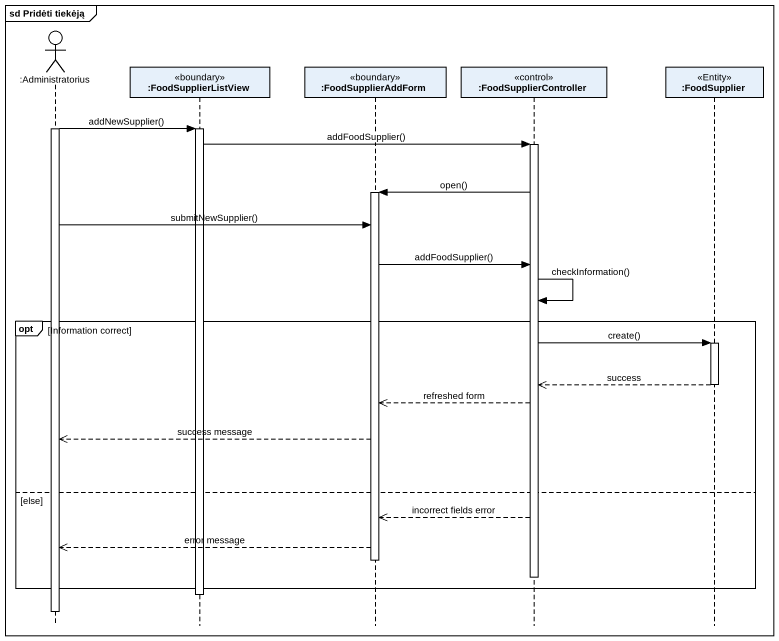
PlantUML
@startuml
mainframe sd Pridėti tiekėją
hide footbox
actor ":Administratorius" as Administratorius
participant ":FoodSupplierListView" as FoodSupplierListView <<boundary>>
participant ":FoodSupplierAddForm" as FoodSupplierAddForm <<boundary>>
participant ":FoodSupplierController" as FoodSupplierController <<control>>
participant ":FoodSupplier" as FoodSupplier <<Entity>>

activate Administratorius
Administratorius -> FoodSupplierListView : addNewSupplier()
activate FoodSupplierListView
FoodSupplierListView -> FoodSupplierController : addFoodSupplier()
activate FoodSupplierController
FoodSupplierController -> FoodSupplierAddForm : open()
activate FoodSupplierAddForm
Administratorius -> FoodSupplierAddForm : submitNewSupplier()
FoodSupplierAddForm -> FoodSupplierController : addFoodSupplier()
FoodSupplierController -> FoodSupplierController : checkInformation()
opt Information correct
  FoodSupplierController -> FoodSupplier : create()
  activate FoodSupplier
  FoodSupplier -->> FoodSupplierController : success
  deactivate FoodSupplier
  FoodSupplierController -->> FoodSupplierAddForm : refreshed form
  FoodSupplierAddForm -->> Administratorius : success message
else else
  FoodSupplierController -->> FoodSupplierAddForm : incorrect fields error
  FoodSupplierAddForm -->> Administratorius : error message
  deactivate FoodSupplierAddForm
  deactivate FoodSupplierController
end
deactivate FoodSupplierListView
deactivate Administratorius
@enduml
